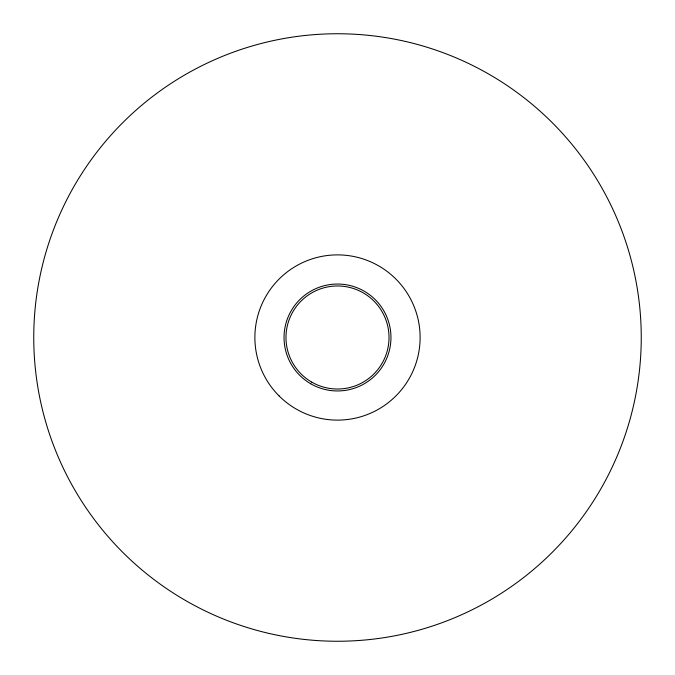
<?xml version="1.0" encoding="UTF-8"?>
<svg xmlns="http://www.w3.org/2000/svg" width="675" height="675" viewBox="0 0 675 675"><rect width="100%" height="100%" fill="white"/><g stroke="black" fill="none" stroke-linecap="round" stroke-linejoin="round"><path stroke-width="1.01" d="M279.079 395.921A82.62 82.62 0 0 0 417.302 358.881A82.62 82.62 0 0 0 316.119 257.698A82.62 82.62 0 0 0 279.079 395.921M310.77 383.797A53.46 53.46 0 0 0 390.96 337.5A53.46 53.46 0 0 0 310.77 291.203A53.46 53.46 0 0 0 310.77 383.797M311.74 382.118A51.519 51.519 0 0 0 389.019 337.5A51.519 51.519 0 0 0 311.74 292.882A51.519 51.519 0 0 0 311.74 382.118M185.625 600.556A303.75 303.75 0 0 0 641.25 337.5A303.75 303.75 0 0 0 185.625 74.444A303.75 303.75 0 0 0 185.625 600.556"/></g></svg>
